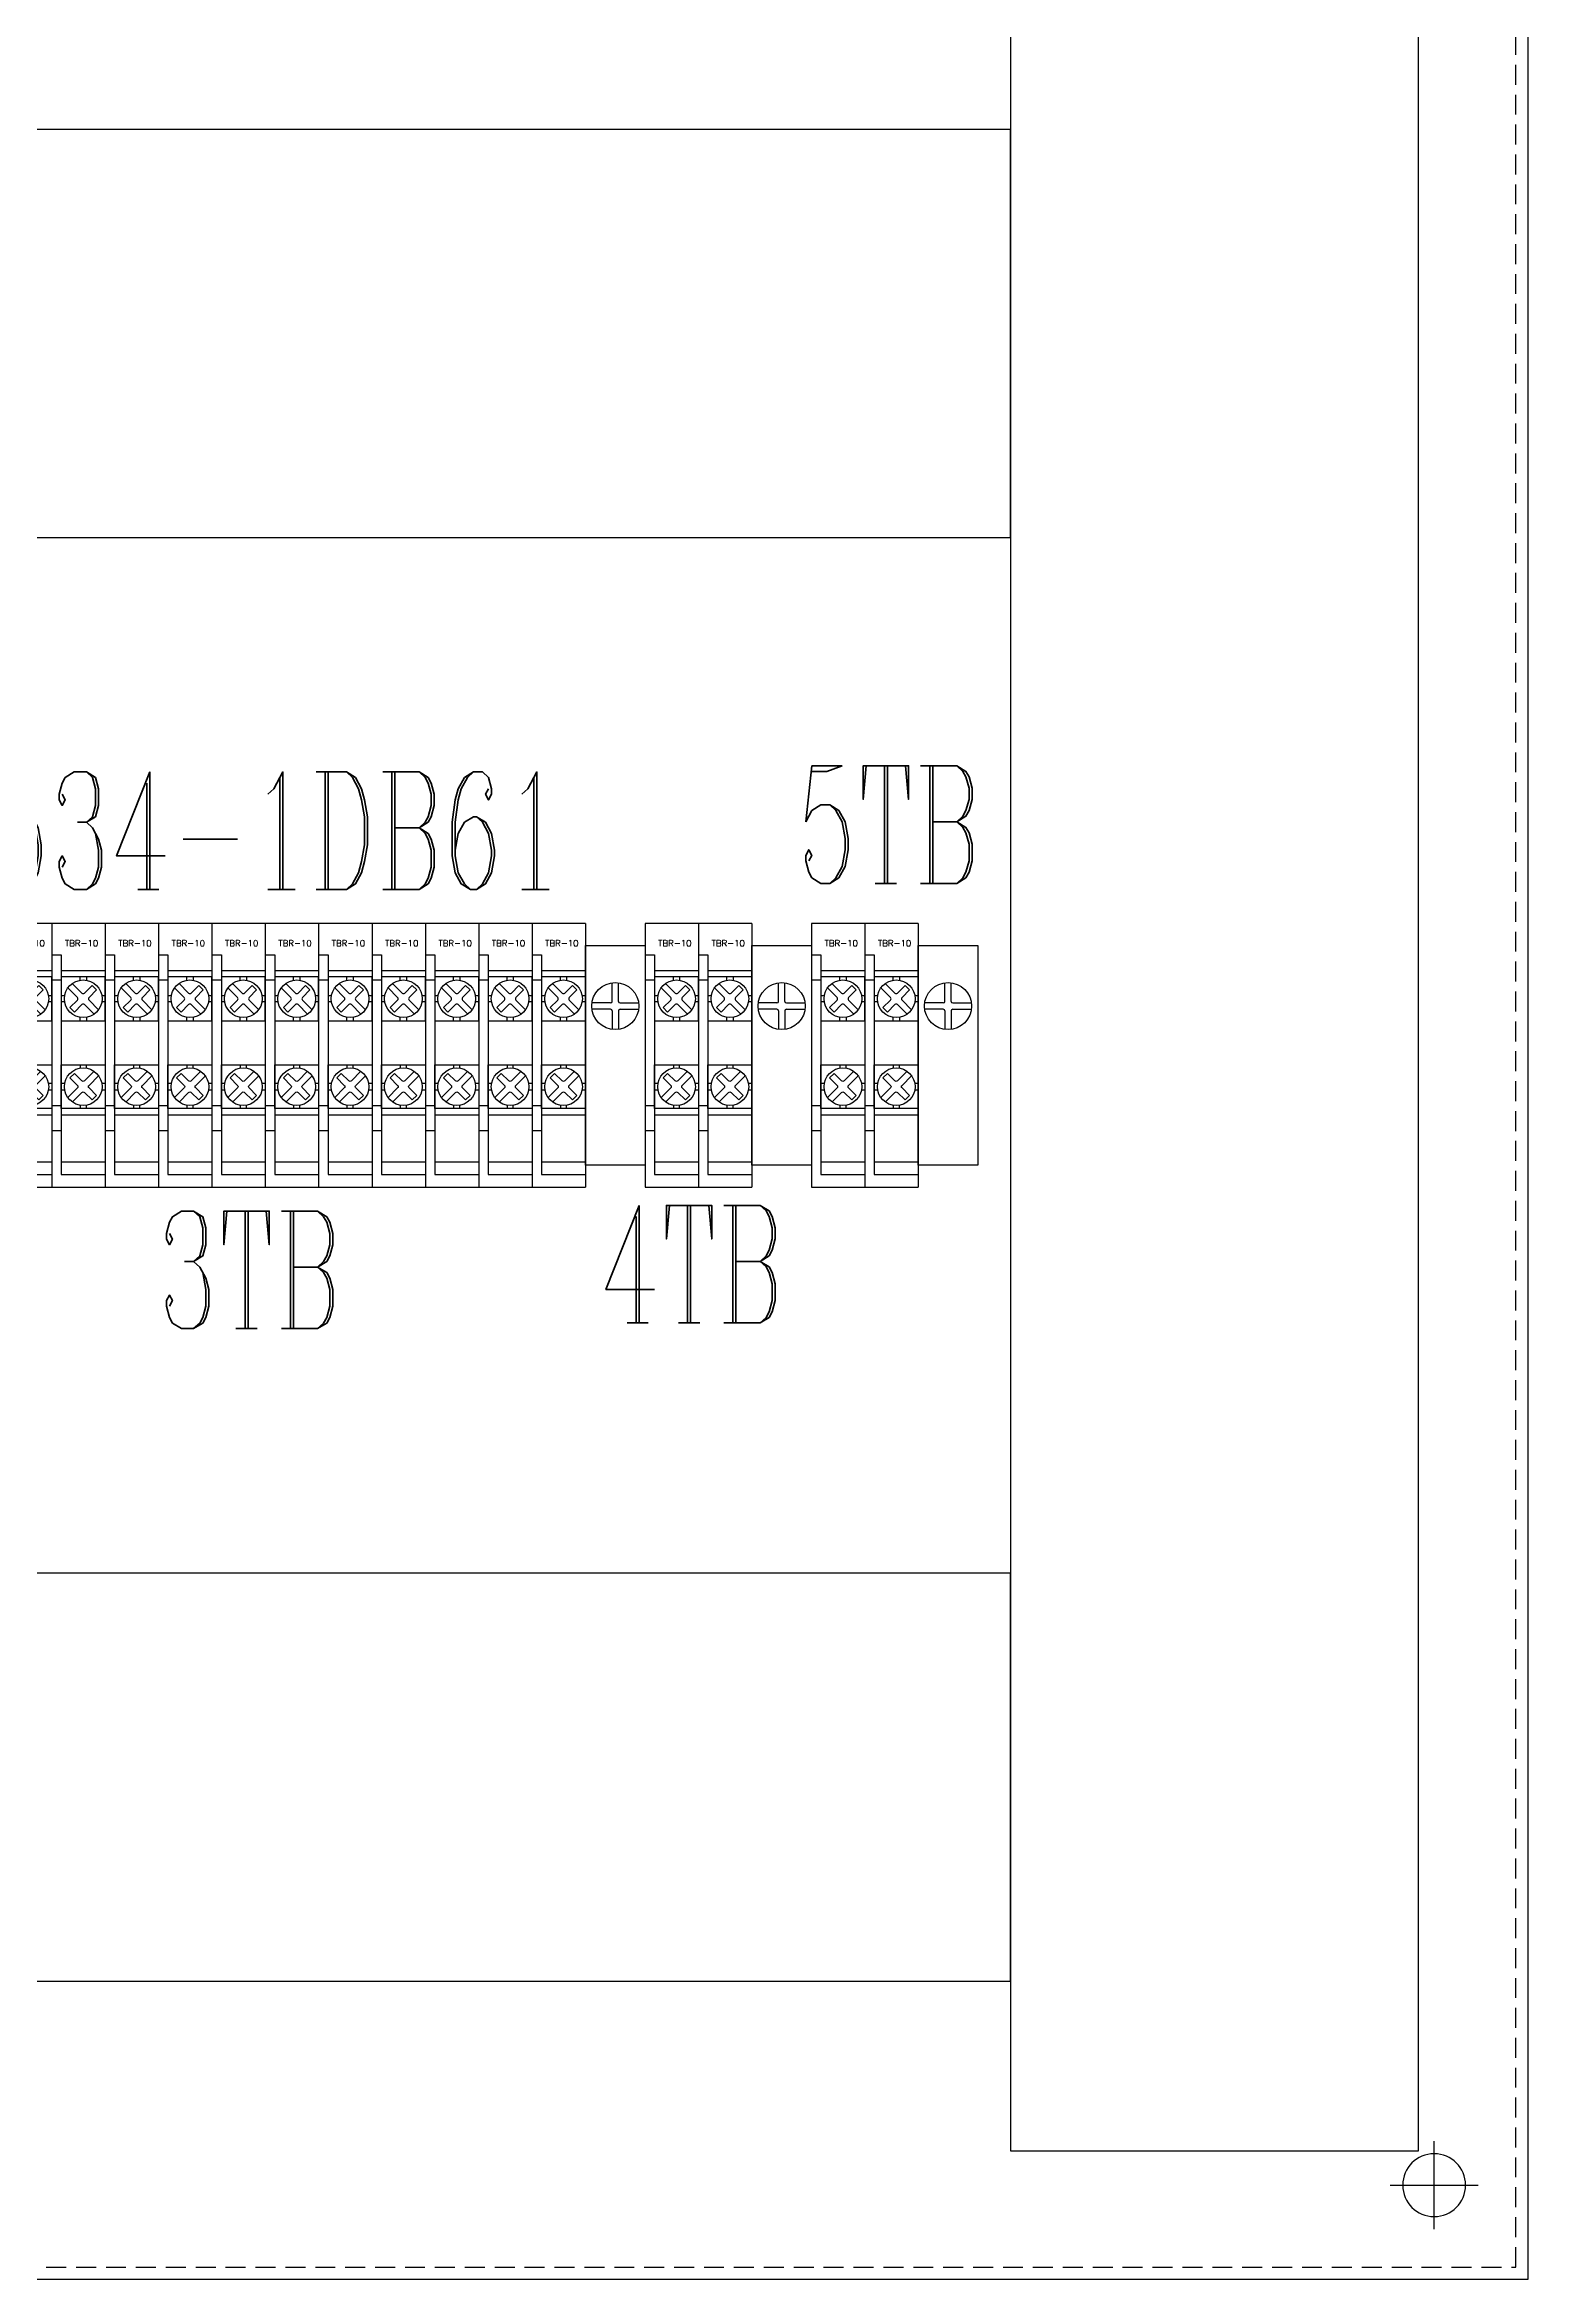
# Model space of a CAD drawing. Header units: millimetres. Extents: x 21506 to 58194, y 6783 to 13041.
# Drawn here: x 24161.3 to 24397.6, y 7359 to 7715 of the extents above; entities that cross this region are included whole.
import ezdxf
from ezdxf.enums import TextEntityAlignment as Align

# ---------------------------------------------------------------- set-up
doc = ezdxf.new("R2010")
doc.units = ezdxf.units.MM
doc.linetypes.add('CONTINOUS', pattern=[0])
doc.linetypes.add('HIDDEN', pattern=[9.525, 6.35, -3.175])
for name, color, linetype in [('TEXT', 11, 'Continuous'), ('中心孔', 82, 'Continuous'), ('底板開孔', 33, 'Continuous')]:
    doc.layers.add(name, color=color, linetype=linetype)
doc.styles.add('CHINA', font='ROMANC.SHX', dxfattribs={"width": 0.8, "bigfont": 'stsl.shx'})
doc.styles.add('文字-水平', font='txt.shx', dxfattribs={"bigfont": 'ccad.shx'})

# ---------------------------------------------------------------- blocks, each defined once
blk = doc.blocks.new('MLIBTB1C')
at = {"color": 1}
for p, q in [((4.25, 8.59), (4.25, 11.55)), ((4.25, 8.59), (4.25, 11.55)), ((5.25, 8.59), (5.25, 11.55)), ((5.25, 8.59), (5.25, 11.55)), ((4, 8.34), (1.03, 8.34)), ((4, 8.34), (1.03, 8.34)), ((4, 7.34), (1.03, 7.34)), ((4, 7.34), (1.03, 7.34)), ((5.5, 8.34), (8.47, 8.34)), ((5.5, 8.34), (8.47, 8.34)), ((5.5, 7.34), (8.47, 7.34)), ((5.5, 7.34), (8.47, 7.34)), ((4.25, 7.09), (4.25, 4.12)), ((4.25, 7.09), (4.25, 4.12)), ((5.25, 7.09), (5.25, 4.12)), ((5.25, 7.09), (5.25, 4.12))]:
    blk.add_line(p, q, dxfattribs=at)
blk.add_lwpolyline([(9.5, 17.5), (9.5, -17.5), (0, -17.5), (0, 17.5)], close=True, dxfattribs=at)
blk.add_lwpolyline([(9.5, 17.5), (9.5, -17.5), (0, -17.5), (0, 17.5)], close=True, dxfattribs=at)
blk.add_circle((4.75, 7.84), 3.75, dxfattribs=at)
blk.add_circle((4.75, 7.84), 3.75, dxfattribs=at)
for centre, start, end in [((4, 8.59), 270, 0), ((4, 8.59), 270, 0), ((4, 7.09), 0, 90), ((4, 7.09), 0, 90), ((5.5, 8.59), 180, 270), ((5.5, 8.59), 180, 270), ((5.5, 7.09), 90, 180), ((5.5, 7.09), 90, 180)]:
    blk.add_arc(centre, 0.25, start, end, dxfattribs=at)
blk = doc.blocks.new('MLIBTB4A')
for p, q in [((8.5, 21), (0, 21)), ((0, 21), (0, -21)), ((8.5, 21), (8.5, -21)), ((0, 16), (1.5, 16)), ((1.5, 16), (1.5, -19)), ((0, 12), (1.5, 12)), ((1.5, 13.5), (8.5, 13.5)), ((0, -8), (1.5, -8)), ((1.5, -9.5), (8.5, -9.5)), ((0, -12), (1.5, -12)), ((1.5, -17), (8.5, -17)), ((0, -21), (8.5, -21)), ((1.5, -19), (8.5, -19)), ((8.5, -19), (8.5, -21))]:
    blk.add_line(p, q)
for points in [[(1.5, 5.5), (8.5, 5.5), (8.5, 12.5), (1.5, 12.5)], [(1.5, -1.5), (8.5, -1.5), (8.5, -8.5), (1.5, -8.5)]]:
    blk.add_lwpolyline(points, close=True)
for points in [[(6.74, 6.55), (5.21, 8.08, 0.414214), (4.79, 8.08), (3.59, 6.88), (2.88, 7.59), (4.08, 8.79, 0.414214), (4.08, 9.21), (2.55, 10.74)], [(3.26, 11.45), (4.79, 9.92, 0.414214), (5.21, 9.92), (6.41, 11.12), (7.12, 10.41), (5.92, 9.21, 0.414214), (5.92, 8.79), (7.45, 7.26)], [(6.74, -2.55), (5.21, -4.08, -0.414214), (4.79, -4.08), (3.59, -2.88), (2.88, -3.59), (4.08, -4.79, -0.414214), (4.08, -5.21), (2.55, -6.74)], [(3.26, -7.45), (4.79, -5.92, -0.414214), (5.21, -5.92), (6.41, -7.12), (7.12, -6.41), (5.92, -5.21, -0.414214), (5.92, -4.79), (7.45, -3.26)]]:
    blk.add_lwpolyline(points, format="xyb")
for points in [[(4.5, 11.96), (4.5, 12.5)], [(5.5, 12.5), (5.5, 11.96)], [(1.5, 9.5), (2.04, 9.5)], [(2.04, 8.5), (1.5, 8.5)], [(7.96, 9.5), (8.5, 9.5)], [(8.5, 8.5), (7.96, 8.5)], [(4.5, 5.5), (4.5, 6.04)], [(5.5, 6.04), (5.5, 5.5)], [(4.5, -1.5), (4.5, -2.04)], [(5.5, -2.04), (5.5, -1.5)], [(2.04, -4.5), (1.5, -4.5)], [(1.5, -5.5), (2.04, -5.5)], [(8.5, -4.5), (7.96, -4.5)], [(7.96, -5.5), (8.5, -5.5)], [(4.5, -7.96), (4.5, -8.5)], [(5.5, -8.5), (5.5, -7.96)]]:
    blk.add_lwpolyline(points)
for centre in [(5, 9), (5, -5)]:
    blk.add_circle(centre, 3)
at = {"style": '文字-水平'}
blk.add_text('TBR-10', height=1, dxfattribs=at).set_placement((2.08, 17.36))
blk = doc.blocks.new('A-螺絲孔-0J')
at = {"layer": '中心孔', "linetype": 'CONTINOUS', "ltscale": 10}
for p, q in [((0, 7), (0, -7)), ((-7, 0), (7, 0))]:
    blk.add_line(p, q, dxfattribs=at)
at = {"layer": '底板開孔', "linetype": 'CONTINOUS', "ltscale": 10}
blk.add_circle((0, 0), 5, dxfattribs=at)

msp = doc.modelspace()

# ---------------------------------------------------------------- linework, layer by layer
msp.add_lwpolyline([(23597.631, 7359.006), (24397.631, 7359.006), (24397.631, 8559.006), (23597.631, 8559.006)], close=True)
at = {"color": 5, "linetype": 'HIDDEN', "ltscale": 0.5}
msp.add_lwpolyline([(23599.592, 7360.966), (24395.671, 7360.966), (24395.671, 8557.045), (23599.592, 8557.045)], close=True, dxfattribs=at)
at = {"color": 4}
for points in [[(24315.131, 8549.513), (24315.131, 7379.486), (24380.131, 7379.486), (24380.131, 8549.513)], [(23680.131, 7636.506), (24315.131, 7636.506), (24315.131, 7701.506), (23680.131, 7701.506)], [(23680.131, 7406.506), (24315.131, 7406.506), (24315.131, 7471.506), (23680.131, 7471.506)]]:
    msp.add_lwpolyline(points, close=True, dxfattribs=at)

# ---------------------------------------------------------------- block references
for name, p in [('MLIBTB4A', (24153.956, 7554.006)), ('MLIBTB4A', (24162.456, 7554.006)), ('MLIBTB4A', (24170.956, 7554.006)), ('MLIBTB4A', (24179.456, 7554.006)), ('MLIBTB4A', (24187.956, 7554.006)), ('MLIBTB4A', (24196.456, 7554.006)), ('MLIBTB4A', (24204.956, 7554.006)), ('MLIBTB4A', (24213.456, 7554.006)), ('MLIBTB4A', (24221.956, 7554.006)), ('MLIBTB4A', (24230.456, 7554.006)), ('MLIBTB4A', (24238.956, 7554.006)), ('MLIBTB4A', (24256.956, 7554.006)), ('MLIBTB4A', (24265.456, 7554.006)), ('MLIBTB4A', (24283.456, 7554.006)), ('MLIBTB4A', (24291.956, 7554.006)), ('MLIBTB1C', (24247.456, 7554.006)), ('MLIBTB1C', (24273.956, 7554.006)), ('MLIBTB1C', (24300.456, 7554.006))]:
    msp.add_blockref(name, p)
at = {"ltscale": 0.5, "xscale": -1, "rotation": 180}
msp.add_blockref('A-螺絲孔-0J', (24382.631, 7374.006), dxfattribs=at)

# ---------------------------------------------------------------- texts
at = {"layer": 'TEXT', "style": 'CHINA', "width": 0.6}
for s, height, p in [('TO 534-1DB61', 18.72809, (24184.58, 7589.787)), ('5TB', 18.7281, (24295.783, 7590.76)), ('4TB', 18.7281, (24264.448, 7520.731)), ('3TB', 18.7281, (24193.955, 7519.822))]:
    msp.add_text(s, height=height, dxfattribs=at).set_placement(p, align=Align.MIDDLE)

doc.saveas('drawing.dxf')
